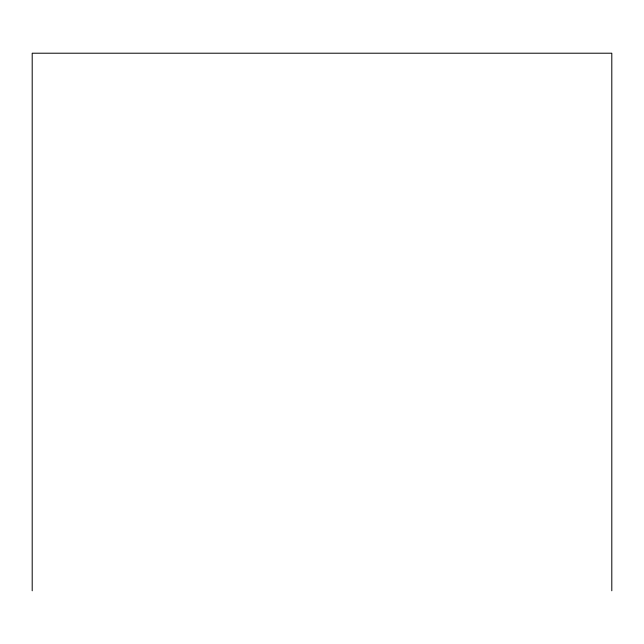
<?xml version="1.0" encoding="UTF-8"?>
<svg xmlns="http://www.w3.org/2000/svg" width="644" height="644" viewBox="0 0 644 644"><rect width="100%" height="100%" fill="white"/><g stroke="black" fill="none" stroke-linecap="round" stroke-linejoin="round"><path stroke-width="0.97" d="M611.8 590.789L611.8 53.21L32.2 53.21L32.2 590.789"/></g></svg>
